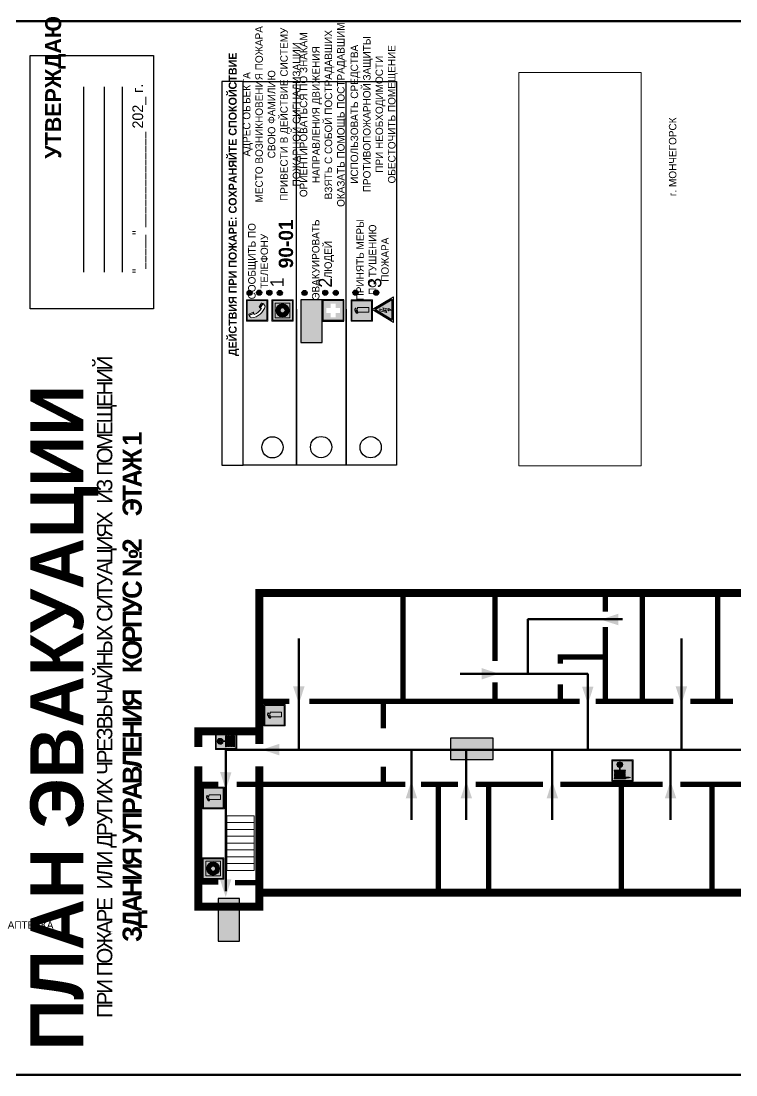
# Model space of a CAD drawing. Header units: millimetres. Extents: x 13810 to 67229, y 12374 to 21950.
# Drawn here: x 25890.4 to 26158.4, y 19872.8 to 20267.8 of the extents above; entities that cross this region are included whole.
import ezdxf

# ---------------------------------------------------------------- set-up
doc = ezdxf.new("R2010")
doc.units = ezdxf.units.MM
doc.layers.add('План_Штампы', color=7, linetype='Continuous')
doc.styles.add('обычный', font='arial.ttf')
picture_1 = doc.add_image_def('image1.jpg', size_in_pixel=(337, 105))

# ---------------------------------------------------------------- blocks, each defined once
blk = doc.blocks.new('A$C32E8229D')
at = {"true_color": 0xffffff}
blk.add_hatch(color=7, dxfattribs=at).paths.add_polyline_path([(0, 0), (0, -8), (16, -8), (16, 0)])
h = blk.add_hatch(color=126)
h.paths.add_polyline_path([(0.2, -0.2), (15.8, -0.2), (15.8, -7.8), (0.2, -7.8)])
h.paths.add_polyline_path([(13.49, -2.05), (12.08, -2.05), (11.37, -2.63, 0.162397), (11.29, -2.84), (11.29, -3.63), (10.35, -3.63), (10.35, -4.05), (11.68, -4.05), (11.68, -3.48), (12.26, -4.28), (11.29, -5.1), (11.29, -6.78), (11.85, -6.78), (11.85, -5.44), (12.8, -4.64), (12.8, -5.94), (14.46, -5.94), (14.46, -5.39), (13.45, -5.39), (13.45, -3.97), (12.46, -2.59), (13.15, -2.59), (13.69, -3.34), (14.18, -3)], flags=16)
h.paths.add_polyline_path([(10.74, -1.82, 1), (11.8, -1.82, 1)], flags=16)
h.paths.add_polyline_path([(9.39, -3.59), (5.99, -3.59), (6.56, -3.03), (5.91, -3.03), (5.1, -3.83), (5.91, -4.64), (6.56, -4.64), (5.99, -4.09), (9.39, -4.09)], flags=16)
h.paths.add_polyline_path([(4.29, -1.08), (1.72, -1.08), (1.72, -6.6), (4.29, -6.6)], flags=16)
at = {"color": 126}
blk.add_lwpolyline([(16, -8), (0, -8), (0, 0), (16, 0)], close=True, dxfattribs=at)
blk = doc.blocks.new('A$C37112FD5')
at = {"true_color": 0xf5f5ff}
h = blk.add_hatch(color=7, dxfattribs=at)
h.dxf.hatch_style = 1
h.paths.add_polyline_path([(12.8, -7.4), (0, -7.4), (0, -20.2), (12.8, -20.2)])
h.paths.add_polyline_path([(12.29, -7.91), (12.29, -19.69), (0.51, -19.69), (0.51, -7.91)], flags=16)
h.paths.add_polyline_path([(4.98, -9.04, -0.42597), (5.17, -9.22), (5.17, -12.25), (5.17, -15.29, -0.432244), (4.98, -15.47), (4.83, -15.47, -0.42597), (4.64, -15.29), (4.64, -12.25), (4.64, -9.22, -0.432244), (4.83, -9.04)], flags=0)
h.paths.add_polyline_path([(4.28, -9.22), (4.28, -12.25), (4.28, -15.29, -0.432244), (4.09, -15.47), (3.94, -15.47, -0.42597), (3.75, -15.29), (3.75, -12.25), (3.75, -9.22, -0.432244), (3.94, -9.04), (4.09, -9.04, -0.42597)], flags=0)
h.paths.add_polyline_path([(5.72, -9.04), (5.87, -9.04, -0.42597), (6.06, -9.22), (6.06, -12.25), (6.06, -15.29, -0.432244), (5.87, -15.47), (5.72, -15.47, -0.42597), (5.53, -15.29), (5.53, -12.25), (5.53, -9.22, -0.432244)], flags=0)
h.paths.add_polyline_path([(6.42, -8.9), (6.5, -8.9, -0.42597), (6.69, -9.08), (6.69, -12.03), (8.21, -12.03, -15.824349), (8.21, -12.47), (6.69, -12.47), (6.69, -15.42, -0.432244), (6.5, -15.6), (6.42, -15.6)], flags=0)
h.paths.add_polyline_path([(3.39, -9.22), (3.39, -12.25), (3.39, -15.29, -0.432244), (3.2, -15.47), (3.05, -15.47, -0.42597), (2.85, -15.29), (2.85, -12.25), (2.85, -9.22, -0.432244), (3.05, -9.04), (3.2, -9.04, -0.42597)], flags=0)
h.paths.add_polyline_path([(2.5, -9.22), (2.5, -16.71), (1.96, -16.71), (1.96, -9.22, -0.432244), (2.15, -9.04), (2.31, -9.04, -0.42597)], flags=0)
h.paths.add_polyline_path([(1.61, -8.9), (1.61, -15.6), (1.57, -15.6, -0.42597), (1.37, -15.42), (1.37, -12.03), (1.37, -9.09, -0.432244), (1.57, -8.9)], flags=0)
h.paths.add_polyline_path([(9.76, -10.81), (9.76, -12.03), (8.49, -12.03, -0.336371)], flags=0)
h.paths.add_polyline_path([(8.49, -12.47), (9.76, -12.47), (9.76, -13.7, -0.336371)], flags=0)
h.paths.add_polyline_path([(10.11, -10.81, -0.336371), (11.38, -12.03), (10.11, -12.03)], flags=0)
h.paths.add_polyline_path([(10.11, -12.47), (11.38, -12.47, -0.336371), (10.11, -13.7)], flags=0)
h.paths.add_polyline_path([(2.5, -16.84), (2.5, -17.05), (1.97, -17.05), (1.97, -16.84)], flags=0)
h.paths.add_polyline_path([(2.5, -17.24, -0.033778), (2.24, -18.6, -0.033778), (1.97, -17.24)], flags=0)
h = blk.add_hatch(color=242)
h.dxf.hatch_style = 1
h.paths.add_polyline_path([(12.29, -7.91), (0.51, -7.91), (0.51, -19.69), (12.29, -19.69)])
h.paths.add_polyline_path([(6.42, -15.6), (6.42, -8.9), (6.5, -8.9, -0.42597), (6.69, -9.08), (6.69, -12.03), (8.21, -12.03, -15.824349), (8.21, -12.47), (6.69, -12.47), (6.69, -15.42, -0.432244), (6.5, -15.6)], flags=16)
h.paths.add_polyline_path([(5.87, -15.47), (5.72, -15.47, -0.42597), (5.53, -15.29), (5.53, -12.25), (5.53, -9.22, -0.432244), (5.72, -9.04), (5.87, -9.04, -0.42597), (6.06, -9.22), (6.06, -12.25), (6.06, -15.29, -0.432244)], flags=16)
h.paths.add_polyline_path([(4.98, -15.47), (4.83, -15.47, -0.42597), (4.64, -15.29), (4.64, -12.25), (4.64, -9.22, -0.432244), (4.83, -9.04), (4.98, -9.04, -0.42597), (5.17, -9.22), (5.17, -12.25), (5.17, -15.29, -0.432244)], flags=16)
h.paths.add_polyline_path([(4.09, -15.47), (3.94, -15.47, -0.42597), (3.75, -15.29), (3.75, -12.25), (3.75, -9.22, -0.432244), (3.94, -9.04), (4.09, -9.04, -0.42597), (4.28, -9.22), (4.28, -12.25), (4.28, -15.29, -0.432244)], flags=16)
h.paths.add_polyline_path([(3.2, -15.47), (3.05, -15.47, -0.42597), (2.85, -15.29), (2.85, -12.25), (2.85, -9.22, -0.432244), (3.05, -9.04), (3.2, -9.04, -0.42597), (3.39, -9.22), (3.39, -12.25), (3.39, -15.29, -0.432244)], flags=16)
h.paths.add_polyline_path([(2.5, -17.05), (1.97, -17.05), (1.97, -16.84), (2.5, -16.84)], flags=16)
h.paths.add_polyline_path([(2.5, -17.24, -0.033778), (2.24, -18.6, -0.033778), (1.97, -17.24)], flags=16)
h.paths.add_polyline_path([(2.5, -16.71), (1.96, -16.71), (1.96, -9.22, -0.432244), (2.15, -9.04), (2.31, -9.04, -0.42597), (2.5, -9.22)], flags=16)
h.paths.add_polyline_path([(1.61, -15.6), (1.57, -15.6, -0.42597), (1.37, -15.42), (1.37, -12.03), (1.37, -9.09, -0.432244), (1.57, -8.9), (1.61, -8.9)], flags=16)
h.paths.add_polyline_path([(8.49, -12.47), (9.76, -12.47), (9.76, -13.7, -0.336371)], flags=0)
h.paths.add_polyline_path([(10.11, -13.7), (10.11, -12.47), (11.38, -12.47, -0.336371)], flags=0)
h.paths.add_polyline_path([(8.49, -12.03, -0.336371), (9.76, -10.81), (9.76, -12.03)], flags=0)
h.paths.add_polyline_path([(10.11, -12.03), (10.11, -10.81, -0.336371), (11.38, -12.03)], flags=0)
h = blk.add_hatch(color=7, dxfattribs=at)
h.dxf.hatch_style = 1
h.paths.add_polyline_path([(1.61, -8.9), (1.57, -8.9, 0.432244), (1.37, -9.09), (1.37, -12.03), (1.37, -15.42, 0.42597), (1.57, -15.6), (1.61, -15.6)])
h.paths.add_polyline_path([(2.5, -9.22, 0.42597), (2.31, -9.04), (2.15, -9.04, 0.432244), (1.96, -9.22), (1.96, -16.71), (2.5, -16.71)])
h.paths.add_polyline_path([(2.5, -16.84), (1.97, -16.84), (1.97, -17.05), (2.5, -17.05)])
h.paths.add_polyline_path([(2.5, -17.24), (1.97, -17.24, 0.033778), (2.24, -18.6, 0.033778)])
h.paths.add_polyline_path([(3.39, -12.25), (3.39, -9.22, 0.42597), (3.2, -9.04), (3.05, -9.04, 0.432244), (2.85, -9.22), (2.85, -12.25), (2.85, -15.29, 0.42597), (3.05, -15.47), (3.2, -15.47, 0.432244), (3.39, -15.29)])
h.paths.add_polyline_path([(4.28, -12.25), (4.28, -9.22, 0.42597), (4.09, -9.04), (3.94, -9.04, 0.432244), (3.75, -9.22), (3.75, -12.25), (3.75, -15.29, 0.42597), (3.94, -15.47), (4.09, -15.47, 0.432244), (4.28, -15.29)])
h.paths.add_polyline_path([(5.17, -12.25), (5.17, -9.22, 0.42597), (4.98, -9.04), (4.83, -9.04, 0.432244), (4.64, -9.22), (4.64, -12.25), (4.64, -15.29, 0.42597), (4.83, -15.47), (4.98, -15.47, 0.432244), (5.17, -15.29)])
h.paths.add_polyline_path([(6.06, -12.25), (6.06, -9.22, 0.42597), (5.87, -9.04), (5.72, -9.04, 0.432244), (5.53, -9.22), (5.53, -12.25), (5.53, -15.29, 0.42597), (5.72, -15.47), (5.87, -15.47, 0.432244), (6.06, -15.29)])
h.paths.add_polyline_path([(6.69, -12.47), (8.21, -12.47, 15.824349), (8.21, -12.03), (6.69, -12.03), (6.69, -9.08, 0.42597), (6.5, -8.9), (6.42, -8.9), (6.42, -15.6), (6.5, -15.6, 0.432244), (6.69, -15.42)])
h.paths.add_polyline_path([(8.49, -12.47), (9.76, -12.47), (9.76, -13.7, -0.336371)], flags=16)
h.paths.add_polyline_path([(8.49, -12.03, -0.336371), (9.76, -10.81), (9.76, -12.03)], flags=16)
h.paths.add_polyline_path([(10.11, -12.47), (11.38, -12.47, -0.336371), (10.11, -13.7)], flags=16)
h.paths.add_polyline_path([(10.11, -12.03), (10.11, -10.81, -0.336371), (11.38, -12.03)], flags=16)
h = blk.add_hatch(color=242)
h.dxf.hatch_style = 1
h.paths.add_polyline_path([(9.76, -10.81, 0.336371), (8.49, -12.03), (9.76, -12.03)])
h.paths.add_polyline_path([(10.11, -10.81), (10.11, -12.03), (11.38, -12.03, 0.336371)])
h.paths.add_polyline_path([(11.38, -12.47), (10.11, -12.47), (10.11, -13.7, 0.336371)])
h.paths.add_polyline_path([(9.76, -12.47), (8.49, -12.47, 0.336371), (9.76, -13.7)])
at = {"color": 242, "lineweight": 5}
for p, q in [((0, -20.2), (0, -7.4)), ((0, -7.4), (12.8, -7.4)), ((1.37, -12.03), (1.37, -9.08)), ((1.37, -12.03), (1.37, -15.42)), ((1.57, -8.9), (1.61, -8.9)), ((1.61, -8.9), (1.61, -15.6)), ((1.96, -16.71), (1.96, -9.22)), ((2.15, -9.04), (2.31, -9.04)), ((2.5, -16.71), (2.5, -9.22)), ((2.85, -12.25), (2.85, -9.22)), ((2.85, -12.25), (2.85, -15.29)), ((3.05, -9.04), (3.2, -9.04)), ((3.39, -12.25), (3.39, -9.22)), ((3.39, -12.25), (3.39, -15.29)), ((3.75, -12.25), (3.75, -9.22)), ((3.75, -12.25), (3.75, -15.29)), ((3.94, -9.04), (4.09, -9.04)), ((4.28, -12.25), (4.28, -9.22)), ((4.28, -12.25), (4.28, -15.29)), ((4.64, -12.25), (4.64, -9.22)), ((4.64, -12.25), (4.64, -15.29)), ((4.83, -9.04), (4.98, -9.04)), ((5.17, -12.25), (5.17, -9.22)), ((5.17, -12.25), (5.17, -15.29)), ((5.53, -12.25), (5.53, -9.22)), ((5.53, -12.25), (5.53, -15.29)), ((5.72, -9.04), (5.87, -9.04)), ((6.06, -12.25), (6.06, -9.22)), ((6.06, -12.25), (6.06, -15.29)), ((6.42, -8.9), (6.42, -15.6)), ((6.5, -8.9), (6.42, -8.9)), ((6.69, -12.03), (6.69, -9.08)), ((8.21, -12.03), (6.69, -12.03)), ((8.21, -12.47), (6.69, -12.47)), ((6.69, -12.47), (6.69, -15.42)), ((9.76, -12.03), (8.49, -12.03)), ((9.76, -12.47), (8.49, -12.47)), ((9.76, -10.81), (9.76, -12.03)), ((9.76, -12.47), (9.76, -13.7)), ((10.11, -10.81), (10.11, -12.03)), ((11.38, -12.03), (10.11, -12.03)), ((11.38, -12.47), (10.11, -12.47)), ((10.11, -12.47), (10.11, -13.7)), ((12.8, -20.2), (12.8, -7.4)), ((1.57, -15.6), (1.61, -15.6)), ((1.96, -16.71), (2.5, -16.71)), ((1.97, -16.84), (2.5, -16.84)), ((1.97, -17.05), (1.97, -16.84)), ((2.5, -17.05), (1.97, -17.05)), ((1.97, -17.24), (2.5, -17.24)), ((2.5, -16.84), (2.5, -17.05)), ((3.05, -15.47), (3.2, -15.47)), ((3.94, -15.47), (4.09, -15.47)), ((4.83, -15.47), (4.98, -15.47)), ((5.72, -15.47), (5.87, -15.47)), ((6.42, -15.6), (6.5, -15.6)), ((0, -20.2), (12.8, -20.2))]:
    blk.add_line(p, q, dxfattribs=at)
blk.add_lwpolyline([(0.51, -7.91), (12.29, -7.91), (12.29, -19.69), (0.51, -19.69)], close=True, dxfattribs=at)
for centre, radius, start, end in [((1.56, -9.09), 0.182, 87.10267, 180.60715), ((2.15, -9.22), 0.182, 87.10267, 180.60715), ((2.32, -9.22), 0.182, 359.39285, 92.89733), ((3.04, -9.22), 0.182, 87.10267, 180.60715), ((3.21, -9.22), 0.182, 359.39285, 92.89733), ((3.93, -9.22), 0.182, 87.10267, 180.60715), ((4.1, -9.22), 0.182, 359.39285, 92.89733), ((4.82, -9.22), 0.182, 87.10267, 180.60715), ((4.99, -9.22), 0.182, 359.39285, 92.89733), ((5.71, -9.22), 0.182, 87.10267, 180.60715), ((5.88, -9.22), 0.182, 359.39285, 92.89733), ((6.51, -9.09), 0.182, 359.39285, 92.89733), ((9.93, -12.25), 1.74, 187.23185, 172.76815), ((9.93, -12.25), 1.46, 96.99266, 171.35851), ((9.93, -12.25), 1.46, 188.64149, 263.00734), ((9.93, -12.25), 1.46, 8.64149, 83.00734), ((9.93, -12.25), 1.46, 276.99266, 351.35851), ((1.56, -15.42), 0.182, 179.39285, 272.89733), ((12.17, -15.98), 10.27, 187.04098, 194.7793), ((-7.7, -15.98), 10.27, 345.2207, 352.95902), ((3.04, -15.29), 0.182, 179.39285, 272.89733), ((3.21, -15.29), 0.182, 267.10267, 0.60715), ((3.93, -15.29), 0.182, 179.39285, 272.89733), ((4.1, -15.29), 0.182, 267.10267, 0.60715), ((4.82, -15.29), 0.182, 179.39285, 272.89733), ((4.99, -15.29), 0.182, 267.10267, 0.60715), ((5.71, -15.29), 0.182, 179.39285, 272.89733), ((5.88, -15.29), 0.182, 267.10267, 0.60715), ((6.51, -15.42), 0.182, 267.10267, 0.60715)]:
    blk.add_arc(centre, radius, start, end, dxfattribs=at)
blk = doc.blocks.new('A$C3E6D3DDE')
at = {"lineweight": 5}
h = blk.add_hatch(color=40, dxfattribs=at)
h.paths.add_polyline_path([(24.1, 1.45), (16.46, -11.35), (31.74, -11.35)])
h.paths.add_polyline_path([(24.09, -0.46), (30.03, -10.41), (18.14, -10.41)], flags=16)
h.paths.add_polyline_path([(24.54, -3.08), (23.41, -6.02), (25.13, -5.01), (24.33, -8.5), (24.82, -8.27), (23.79, -9.86), (23.4, -8.04), (23.8, -8.43), (24.04, -6.29), (22.39, -7.25), (23.44, -3.08)], flags=0)
h = blk.add_hatch(color=256, dxfattribs=at)
h.paths.add_polyline_path([(24.37, 0.03, 0.567511), (23.82, 0.03), (17.59, -10.4, 0.582454), (17.86, -10.88), (30.32, -10.88, 0.582149), (30.6, -10.4)])
h.paths.add_polyline_path([(24.09, -0.46), (18.14, -10.41), (30.03, -10.41)], flags=16)
h.paths.add_polyline_path([(24.54, -3.08), (23.41, -6.02), (25.13, -5.01), (24.33, -8.5), (24.82, -8.27), (23.79, -9.86), (23.4, -8.04), (23.8, -8.43), (24.04, -6.29), (22.39, -7.25), (23.44, -3.08)], flags=0)
h = blk.add_hatch(color=40, dxfattribs=at)
h.paths.add_polyline_path([(24.09, -0.46), (18.14, -10.41), (30.03, -10.41)])
h.paths.add_polyline_path([(24.82, -8.27), (23.79, -9.86), (23.4, -8.04), (23.8, -8.43), (24.04, -6.29), (22.39, -7.25), (23.44, -3.08), (24.54, -3.08), (23.41, -6.02), (25.13, -5.01), (24.33, -8.5)], flags=16)
at = {"color": 40, "lineweight": 5}
for p, q in [((16.46, -11.35), (24.1, 1.45)), ((24.1, 1.45), (31.74, -11.35))]:
    blk.add_line(p, q, dxfattribs=at)
at = {"lineweight": 5}
for p, q in [((17.59, -10.4), (23.82, 0.03)), ((24.37, 0.03), (30.6, -10.4)), ((18.14, -10.41), (24.09, -0.46)), ((23.44, -3.08), (22.39, -7.25)), ((22.39, -7.25), (24.04, -6.29)), ((23.41, -6.02), (24.54, -3.08)), ((25.13, -5.01), (23.41, -6.02)), ((24.54, -3.08), (23.44, -3.08)), ((24.04, -6.29), (23.8, -8.43)), ((24.09, -0.46), (30.03, -10.41)), ((24.33, -8.5), (25.13, -5.01)), ((17.86, -10.88), (30.32, -10.88)), ((18.14, -10.41), (30.03, -10.41)), ((23.8, -8.43), (23.4, -8.04)), ((23.4, -8.04), (23.79, -9.86)), ((23.79, -9.86), (24.82, -8.27)), ((24.82, -8.27), (24.33, -8.5))]:
    blk.add_line(p, q, dxfattribs=at)
at = {"color": 50, "lineweight": 5}
blk.add_line((31.74, -11.35), (16.46, -11.35), dxfattribs=at)
blk = doc.blocks.new('A$C456E1F9C')
at = {"lineweight": 5}
h = blk.add_hatch(color=242, dxfattribs=at)
h.paths.add_polyline_path([(0.51, -1.47), (0.51, -13.26), (12.29, -13.26), (12.29, -1.47)])
h.paths.add_polyline_path([(5.42, -4.95, -0.254479), (4.78, -5.4), (3.52, -2.53, -0.209735), (4.23, -2.4)], flags=16)
h.paths.add_polyline_path([(8.53, -8.6), (10.87, -10.17), (10.54, -10.76), (8.03, -9.13, -0.192251)], flags=16)
h.paths.add_polyline_path([(4.61, -5.49, 0.005518), (3.87, -5.72, 0.128647), (7.49, -10.01, 0.00809), (7.83, -9.33), (10.47, -10.97, -0.16736), (8.99, -12.25, -0.327862), (1.95, -3.95, -0.166952), (3.36, -2.62)], flags=16)
at = {"color": 242, "lineweight": 5}
for p, q in [((0, -13.77), (0, -0.97)), ((12.8, -0.97), (0, -0.97)), ((4.61, -5.49), (3.36, -2.62)), ((3.52, -2.53), (4.78, -5.4)), ((4.23, -2.4), (5.42, -4.95)), ((12.8, -13.77), (12.8, -0.97)), ((7.83, -9.33), (10.47, -10.97)), ((8.03, -9.13), (10.54, -10.76)), ((10.81, -10.12), (8.53, -8.6)), ((10.54, -10.76), (10.8, -10.3)), ((10.8, -10.3), (10.81, -10.12)), ((0, -13.77), (12.8, -13.77))]:
    blk.add_line(p, q, dxfattribs=at)
blk.add_lwpolyline([(0.51, -1.47), (12.29, -1.47), (12.29, -13.26), (0.51, -13.26)], close=True, dxfattribs=at)
for centre, radius, start, end in [((4.59, -5.34), 2.99, 114.28453, 152.19739), ((11.12, -3.31), 9.19, 183.99153, 256.60086), ((4.02, -3.27), 0.891, 76.32839, 123.70924), ((14.98, -39.1), 35.17, 107.14873, 108.41345), ((13.86, -0.94), 11.08, 205.55365, 234.87622), ((4.68, -4.59), 0.824, 276.9621, 334.07228), ((-13.31, 0.8), 23.44, 332.54871, 334.40268), ((8.94, -9.5), 0.989, 114.40924, 157.93883), ((7.87, -9.46), 3, 291.92908, 329.9329)]:
    blk.add_arc(centre, radius, start, end, dxfattribs=at)
blk = doc.blocks.new('A$C54414219')
at = {"true_color": 0xffffff}
h = blk.add_hatch(color=7, dxfattribs=at)
h.paths.add_polyline_path([(2.39, -9.45), (2.39, -18.3), (11.23, -18.3), (11.23, -9.45)], flags=0)
h.paths.add_polyline_path([(10.71, -13.87, -1), (2.92, -13.87, -1)], flags=0)
h.paths.add_polyline_path([(8.3, -13.87, -1), (5.33, -13.87, -1)], flags=0)
h.paths.add_polyline_path([(0.41, -7.47), (0.41, -20.27), (13.21, -20.27), (13.21, -7.47)])
h.paths.add_polyline_path([(0.92, -19.77), (12.71, -19.77), (12.71, -7.98), (0.92, -7.98)], flags=16)
h.paths.add_polyline_path([(11.23, -9.45), (11.23, -18.3), (2.39, -18.3), (2.39, -9.45)], flags=0)
at = {"lineweight": 5}
h = blk.add_hatch(color=242, dxfattribs=at)
h.paths.add_polyline_path([(12.71, -7.98), (0.92, -7.98), (0.92, -19.77), (12.71, -19.77)])
h.paths.add_polyline_path([(11.23, -18.3), (2.39, -18.3), (2.39, -9.45), (11.23, -9.45)], flags=16)
h.paths.add_polyline_path([(10.71, -13.87, -1), (2.92, -13.87, -1)], flags=0)
h.paths.add_polyline_path([(8.3, -13.87, -1), (5.33, -13.87, -1)], flags=0)
at = {"true_color": 0xffffff}
h = blk.add_hatch(color=7, dxfattribs=at)
h.paths.add_polyline_path([(2.39, -9.45), (2.39, -18.3), (11.23, -18.3), (11.23, -9.45)])
h.paths.add_polyline_path([(10.71, -13.87, -1), (2.92, -13.87, -1)], flags=16)
h.paths.add_polyline_path([(8.3, -13.87, -1), (5.33, -13.87, -1)], flags=0)
at = {"lineweight": 5}
h = blk.add_hatch(color=242, dxfattribs=at)
h.paths.add_polyline_path([(2.92, -13.87, 1), (10.71, -13.87, 1)])
h.paths.add_polyline_path([(8.3, -13.87, -1), (5.33, -13.87, -1)], flags=16)
at = {"color": 242, "lineweight": 5}
for p, q in [((0.41, -20.27), (0.41, -7.47)), ((0.41, -7.47), (13.21, -7.47)), ((0.41, -7.47), (13.21, -7.47)), ((13.21, -20.27), (13.21, -7.47)), ((0.41, -20.27), (13.21, -20.27))]:
    blk.add_line(p, q, dxfattribs=at)
for points in [[(0.92, -7.98), (12.71, -7.98), (12.71, -19.77), (0.92, -19.77)], [(2.39, -9.45), (11.23, -9.45), (11.23, -18.3), (2.39, -18.3)]]:
    blk.add_lwpolyline(points, close=True, dxfattribs=at)
for radius in [3.89, 1.49]:
    blk.add_circle((6.81, -13.87), radius, dxfattribs=at)
blk = doc.blocks.new('A$C18900ED3')
h = blk.add_hatch(color=126)
h.paths.add_polyline_path([(-0.18, -0.18), (-7.02, -0.18), (-7.02, -7.02), (-0.18, -7.02)])
h.paths.add_polyline_path([(-5.89, -4.46), (-5.89, -2.77), (-4.46, -2.77), (-4.46, -1.31), (-2.77, -1.31), (-2.77, -2.77), (-1.33, -2.77), (-1.33, -4.46), (-2.77, -4.46), (-2.77, -5.89), (-4.46, -5.89), (-4.46, -4.46)], flags=16)
at = {"color": 126}
for p, q in [((-7.2, 0), (-7.2, -7.2)), ((0, 0), (-7.2, 0)), ((0, -7.2), (0, 0)), ((-7.02, -7.02), (-7.02, -0.18)), ((-7.02, -0.18), (-0.18, -0.18)), ((-0.18, -0.18), (-0.18, -7.02)), ((-0.18, -7.02), (-7.02, -7.02)), ((-7.2, -7.2), (0, -7.2))]:
    blk.add_line(p, q, dxfattribs=at)
blk = doc.blocks.new('A$C3AD82952')
at = {"true_color": 0xf5f5ff}
h = blk.add_hatch(color=7, dxfattribs=at)
h.dxf.hatch_style = 1
h.paths.add_polyline_path([(8.21, 8.73, 0.414214), (7.89, 9.05), (7.22, 9.05), (7.22, 9.92), (7.59, 9.92, 1), (7.57, 10.36), (7.22, 10.36), (7.22, 10.6), (6.43, 10.6), (6.43, 10.36), (6.01, 10.36), (4.74, 9.59), (4.74, 8.69), (4.98, 8.73), (4.98, 9.26), (6.12, 9.91), (6.43, 9.91), (6.43, 9.05), (5.76, 9.05, 0.414214), (5.44, 8.73), (5.44, 2.2), (8.21, 2.2)], flags=0)
h.paths.add_polyline_path([(12.8, 12.8), (0, 12.8), (0, 0), (12.8, 0)])
h.paths.add_polyline_path([(0.51, 12.29), (12.29, 12.29), (12.29, 0.51), (0.51, 0.51)], flags=16)
h.paths.add_polyline_path([(4.74, 9.59), (6.01, 10.36), (6.43, 10.36), (6.43, 10.6), (7.22, 10.6), (7.22, 10.36), (7.59, 10.36, -0.94586), (7.59, 9.92), (7.22, 9.92), (7.22, 9.05), (7.89, 9.05, -0.414214), (8.21, 8.73), (8.21, 2.2), (5.44, 2.2), (5.44, 8.73, -0.414214), (5.76, 9.05), (6.43, 9.05), (6.43, 9.91), (6.12, 9.91), (4.98, 9.26), (4.98, 8.73), (4.74, 8.69)], flags=0)
h = blk.add_hatch(color=242)
h.dxf.hatch_style = 1
h.paths.add_polyline_path([(12.29, 12.29), (0.51, 12.29), (0.51, 0.51), (12.29, 0.51)])
h.paths.add_polyline_path([(4.74, 8.69), (4.74, 9.59), (6.01, 10.36), (6.43, 10.36), (6.43, 10.6), (7.22, 10.6), (7.22, 10.36), (7.59, 10.36, -0.94586), (7.59, 9.92), (7.22, 9.92), (7.22, 9.05), (7.89, 9.05, -0.414214), (8.21, 8.73), (8.21, 2.2), (5.44, 2.2), (5.44, 8.73, -0.414214), (5.76, 9.05), (6.43, 9.05), (6.43, 9.91), (6.12, 9.91), (4.98, 9.26), (4.98, 8.73)], flags=16)
h = blk.add_hatch(color=7, dxfattribs=at)
h.dxf.hatch_style = 1
h.paths.add_polyline_path([(8.21, 8.73, 0.414214), (7.89, 9.05), (7.22, 9.05), (7.22, 9.92), (7.59, 9.92, 1), (7.57, 10.36), (7.22, 10.36), (7.22, 10.6), (6.43, 10.6), (6.43, 10.36), (6.01, 10.36), (4.74, 9.59), (4.74, 8.69), (4.98, 8.73), (4.98, 9.26), (6.12, 9.91), (6.43, 9.91), (6.43, 9.05), (5.76, 9.05, 0.414214), (5.44, 8.73), (5.44, 2.2), (8.21, 2.2)])
at = {"color": 242, "lineweight": 5}
for p, q in [((0, 0), (0, 12.8)), ((0, 12.8), (12.8, 12.8)), ((12.8, 0), (12.8, 12.8)), ((6.01, 10.36), (4.74, 9.59)), ((4.74, 9.59), (4.74, 8.69)), ((4.74, 8.69), (4.98, 8.73)), ((4.98, 9.26), (6.12, 9.91)), ((4.98, 8.73), (4.98, 9.26)), ((5.44, 2.2), (5.44, 8.73)), ((5.76, 9.05), (6.43, 9.05)), ((6.01, 10.36), (6.43, 10.36)), ((6.12, 9.91), (6.43, 9.91)), ((7.22, 10.6), (6.43, 10.6)), ((6.43, 10.6), (6.43, 10.36)), ((6.43, 9.91), (6.43, 9.05)), ((7.22, 10.36), (7.22, 10.6)), ((7.59, 10.36), (7.22, 10.36)), ((7.22, 9.05), (7.22, 9.92)), ((7.59, 9.92), (7.22, 9.92)), ((7.89, 9.05), (7.22, 9.05)), ((8.21, 2.2), (8.21, 8.73)), ((0, 0), (12.8, 0)), ((5.44, 2.2), (8.21, 2.2))]:
    blk.add_line(p, q, dxfattribs=at)
blk.add_lwpolyline([(0.51, 12.29), (12.29, 12.29), (12.29, 0.51), (0.51, 0.51)], close=True, dxfattribs=at)
for centre, radius, start, end in [((5.76, 8.73), 0.32, 90, 180), ((7.58, 10.14), 0.223, 273.18746, 86.81254), ((7.89, 8.73), 0.32, 0, 90)]:
    blk.add_arc(centre, radius, start, end, dxfattribs=at)
blk = doc.blocks.new('A$C7B4425F7')
at = {"true_color": 0xffffff}
blk.add_hatch(color=7, dxfattribs=at).paths.add_polyline_path([(0, 0), (-16, 0), (-16, -8), (0, -8)])
h = blk.add_hatch(color=126)
h.paths.add_polyline_path([(-0.2, -0.2), (-15.8, -0.2), (-15.8, -7.8), (-0.2, -7.8)])
h.paths.add_polyline_path([(-11.76, -2.03), (-11.76, -3.66), (-11.17, -3.66, -0.568275), (-11.17, -6.18), (-12.58, -6.18), (-12.58, -2.03)], flags=16)
h.paths.add_polyline_path([(-13.33, -4.12, -0.495768), (-13.59, -6.18), (-15.03, -6.18), (-15.03, -2.03), (-13.59, -2.03, -0.487973)], flags=16)
h.paths.add_polyline_path([(-10.25, -2.03), (-9.48, -2.03), (-9.48, -6.18), (-10.25, -6.18)], flags=16)
h.paths.add_polyline_path([(-13.84, -3.69), (-14.24, -3.69), (-14.24, -3.03), (-13.9, -3.03, -0.692621)], flags=0)
h.paths.add_polyline_path([(-9.15, -2.03), (-8.4, -2.03), (-8.04, -3.07), (-7.68, -2.03), (-6.93, -2.03), (-7.64, -4.1), (-6.93, -6.18), (-7.68, -6.18), (-8.04, -5.14), (-8.4, -6.18), (-9.15, -6.18), (-8.44, -4.1)], flags=16)
h.paths.add_polyline_path([(-11.76, -4.46), (-11.42, -4.46, -0.692621), (-11.36, -5.12), (-11.76, -5.12)], flags=0)
h.paths.add_polyline_path([(-13.9, -5.2), (-14.24, -5.2), (-14.24, -4.55), (-13.84, -4.55, -0.708038)], flags=0)
edge = h.paths.add_edge_path(flags=16)
edge.add_ellipse((-5.51, -4.08), major_axis=(0, 2.05), ratio=0.586184, start_angle=0, end_angle=360)
edge = h.paths.add_edge_path(flags=0)
edge.add_ellipse((-5.51, -4.08), major_axis=(0, 1.14), ratio=0.454828, start_angle=0, end_angle=360)
h.paths.add_polyline_path([(-4.13, -4.96, 0.377264), (-3.48, -4.52, 0.0555), (-3.16, -2.03), (-1.66, -2.03), (-1.66, -4.96), (-0.96, -4.96), (-0.96, -7.01), (-1.75, -7.01), (-1.75, -6.18), (-3.3, -6.18), (-3.3, -7.02), (-4.13, -7.02)], flags=16)
h.paths.add_polyline_path([(-2.73, -2.91), (-2.28, -2.91), (-2.28, -4.96), (-3.05, -4.96, 0.079136)], flags=0)
at = {"color": 126}
blk.add_lwpolyline([(-16, -8), (0, -8), (0, 0), (-16, 0)], close=True, dxfattribs=at)

msp = doc.modelspace()

# ---------------------------------------------------------------- hatches: boundary and pattern name
at = {"lineweight": 0}
h = msp.add_hatch(color=256, dxfattribs=at)
h.dxf.hatch_style = 1
h.paths.add_polyline_path([(25976.09, 20164.97, 1), (25976.09, 20166.91, 1)])
h = msp.add_hatch(color=256, dxfattribs=at)
h.dxf.hatch_style = 1
h.paths.add_polyline_path([(25979.68, 20165.08, 1), (25979.68, 20167.01, 1)])
h = msp.add_hatch(color=256, dxfattribs=at)
h.dxf.hatch_style = 1
h.paths.add_polyline_path([(25983.49, 20165.04, 1), (25983.49, 20166.97, 1)])
h = msp.add_hatch(color=256, dxfattribs=at)
h.dxf.hatch_style = 1
h.paths.add_polyline_path([(25987.42, 20164.96, 1), (25987.42, 20166.89, 1)])
h = msp.add_hatch(color=256, dxfattribs=at)
h.dxf.hatch_style = 1
h.paths.add_polyline_path([(25996.68, 20164.97, 1), (25996.68, 20166.9, 1)])
h = msp.add_hatch(color=256, dxfattribs=at)
h.dxf.hatch_style = 1
h.paths.add_polyline_path([(26004.46, 20165.01, 1), (26004.46, 20166.94, 1)])
h = msp.add_hatch(color=256, dxfattribs=at)
h.dxf.hatch_style = 1
h.paths.add_polyline_path([(26008.37, 20165, 1), (26008.37, 20166.93, 1)])
h = msp.add_hatch(color=256, dxfattribs=at)
h.dxf.hatch_style = 1
h.paths.add_polyline_path([(26015.79, 20165.06, 1), (26015.79, 20166.99, 1)])
h = msp.add_hatch(color=256, dxfattribs=at)
h.dxf.hatch_style = 1
h.paths.add_polyline_path([(26023.56, 20165.07, 1), (26023.56, 20167, 1)])

# ---------------------------------------------------------------- linework, layer by layer
at = {"color": 2, "lineweight": 100}
msp.add_lwpolyline([(25877.24, 20267.83), (26477.24, 20267.83), (26477.24, 19872.83), (25877.24, 19872.83)], close=True, dxfattribs=at)
for points in [[(25893.87, 20159.95), (25893.87, 20254.95), (25940.07, 20254.95), (25940.07, 20159.95)], [(25973.74, 20101.43), (25973.74, 20245.2), (25965.69, 20245.2), (25965.69, 20101.43)], [(25973.74, 20101.43), (25973.74, 20245.2), (26031.14, 20245.2), (26031.14, 20101.43)]]:
    msp.add_lwpolyline(points, close=True)
for points in [[(25993.73, 20159.85), (25993.73, 20101.43), (25993.73, 20245.2)], [(26012.31, 20159.85), (26012.31, 20101.43), (26012.31, 20245.2)], [(25913.92, 20173.7), (25913.92, 20243.23)], [(25921.68, 20173.7), (25921.68, 20243.23)], [(25928.47, 20173.7), (25928.47, 20243.23)]]:
    msp.add_lwpolyline(points)
at = {"color": 0, "lineweight": 100}
for points, const_width in [([(26310.07, 20059.79), (26251.46, 20059.79), (26251.46, 20053.52), (25978.25, 20053.52)], 3), ([(26068.07, 20053.52), (26068.07, 20027.95)], 2), ([(26109.42, 20046.51), (26109.42, 20053.52)], 2), ([(26123.33, 20023.04), (26123.33, 20053.52)], 2), ([(26151.54, 20023.04), (26151.54, 20053.52)], 2), ([(25979.74, 19996.91), (25979.74, 20052.29)], 3), ([(26033.56, 20012.83), (26033.56, 20053.04)], 2), ([(26109.42, 20023.04), (26109.42, 20040.68)], 2), ([(26109.42, 20029.51), (26092.58, 20029.51), (26092.58, 20027.02)], 2), ([(26109.42, 20012.83), (26109.42, 20023.04)], 2), ([(26123.33, 20012.83), (26123.33, 20023.04)], 2), ([(26151.54, 20012.83), (26151.54, 20023.04)], 2), ([(26068.07, 20012.83), (26068.07, 20020)], 2), ([(26092.58, 20012.83), (26092.58, 20019.23)], 2), ([(25990.99, 20012.83), (25980.23, 20012.83)], 2), ([(26099.84, 20012.83), (25998.52, 20012.83)], 2), ([(26026.17, 20012.83), (26026.17, 20002.69)], 2), ([(26134.9, 20012.83), (26105.82, 20012.83)], 2), ([(26157.22, 20012.83), (26141.28, 20012.83)], 2), ([(25956.9, 19995.78), (25956.9, 20001.66), (25979.74, 20001.66)], 3), ([(25956.9, 19935.91), (25956.9, 19988.52)], 3), ([(25979.74, 19941.11), (25979.74, 19988.52)], 3), ([(26026.17, 19981.73), (26026.17, 19988.38)], 2), ([(25964.34, 19981.73), (25956.8, 19981.73)], 2), ([(26034.44, 19981.73), (25971.19, 19981.73)], 2), ([(26054.18, 19981.73), (26040.32, 19981.73)], 2), ([(26046.89, 19981.73), (26046.89, 19940.39)], 2), ([(26086.12, 19981.73), (26060.78, 19981.73)], 2), ([(26065.72, 19981.73), (26065.72, 19940.39)], 2), ([(26130.96, 19981.73), (26092.51, 19981.73)], 2), ([(26115.42, 19981.73), (26115.42, 19940.39)], 2), ([(26163.33, 19981.73), (26137.59, 19981.73)], 2), ([(26149.4, 19981.73), (26149.4, 19940.39)], 2), ([(25964.34, 19945.08), (25957.52, 19945.08)], 2), ([(25979.6, 19944.94), (25970.57, 19944.94)], 2), ([(25955.38, 19935.91), (25979.74, 19935.91), (25979.74, 19941.11), (26251.21, 19941.11), (26251.21, 19935.59)], 3)]:
    msp.add_lwpolyline(points, dxfattribs=dict(at, const_width=const_width))
at = {"color": 126, "lineweight": 100, "true_color": 0x008754}
for points in [[(26102.81, 19994.73), (26102.81, 20023.15), (26080.44, 20023.15), (26080.44, 20043.6), (26115.8, 20043.6)], [(25994.58, 19994.73), (25994.58, 20036.43)], [(26137.96, 19994.73), (26137.96, 20036.43)], [(26080.44, 20023.15), (26055.06, 20023.15)], [(26316.19, 19994.73), (25967.17, 19994.73)], [(25967.17, 19994.73), (25967.17, 19941.68)], [(26036.72, 19994.73), (26036.72, 19968.39)], [(26057.3, 19994.73), (26057.3, 19968.39)], [(26089.53, 19994.73), (26089.53, 19968.39)], [(26133.86, 19994.73), (26133.86, 19968.39)]]:
    msp.add_lwpolyline(points, dxfattribs=at)
at = {"color": 0, "lineweight": 0}
for points in [[(25977.81, 19969.96), (25967.61, 19969.96), (25967.61, 19967.4), (25977.81, 19967.4)], [(25977.81, 19967.4), (25967.61, 19967.4), (25967.61, 19964.83), (25977.81, 19964.83)], [(25977.81, 19964.83), (25967.61, 19964.83), (25967.61, 19962.27), (25977.81, 19962.27)], [(25977.81, 19962.27), (25967.61, 19962.27), (25967.61, 19959.7), (25977.81, 19959.7)], [(25977.81, 19959.7), (25967.61, 19959.7), (25967.61, 19957.14), (25977.81, 19957.14)], [(25977.81, 19957.14), (25967.61, 19957.14), (25967.61, 19954.57), (25977.81, 19954.57)], [(25977.81, 19954.57), (25967.61, 19954.57), (25967.61, 19952.01), (25977.81, 19952.01)], [(25977.81, 19952.01), (25967.61, 19952.01), (25967.61, 19949.45), (25977.81, 19949.45)]]:
    msp.add_lwpolyline(points, close=True, dxfattribs=at)
for centre, radius in [((25976.09, 20165.94), 0.966), ((25979.68, 20166.04), 0.966), ((25983.49, 20166.01), 0.966), ((25987.42, 20165.92), 0.966), ((25996.68, 20165.93), 0.966), ((26004.46, 20165.98), 0.966), ((26008.37, 20165.97), 0.966), ((26015.79, 20166.03), 0.966), ((26023.56, 20166.03), 0.966), ((25984.66, 20108.06), 3.98), ((26002.89, 20108.15), 3.98), ((26021.47, 20108.09), 3.98)]:
    msp.add_circle(centre, radius)
at = {"layer": 'План_Штампы', "color": 126, "true_color": 0x008754}
for points in [[(26114.25, 20045.67), (26114.24, 20041.38), (26107.66, 20043.5)], [(26063.03, 20021.02), (26063.04, 20025.32), (26069.62, 20023.2)], [(25992.4, 20018.44), (25996.69, 20018.44), (25994.57, 20011.85)], [(26100.71, 20018.39), (26105, 20018.38), (26102.88, 20011.79)], [(26135.77, 20018.44), (26140.07, 20018.44), (26137.95, 20011.85)], [(25987.22, 19996.91), (25987.22, 19992.62), (25980.63, 19994.74)], [(25965.03, 19986.31), (25969.32, 19986.3), (25967.2, 19979.71)], [(26038.9, 19976.46), (26034.61, 19976.46), (26036.72, 19983.05)], [(26059.48, 19976.46), (26055.19, 19976.46), (26057.31, 19983.05)], [(26091.71, 19976.46), (26087.41, 19976.46), (26089.53, 19983.05)], [(26136.03, 19976.46), (26131.74, 19976.46), (26133.86, 19983.05)], [(25964.97, 19946.11), (25969.26, 19946.11), (25967.14, 19939.52)]]:
    msp.add_solid(points, dxfattribs=at)

# ---------------------------------------------------------------- block references
for name, p, xscale, yscale, zscale, rotation in [('A$C456E1F9C', (25974.28, 20155.38), 0.625, 0.625, 0.625, 90), ('A$C54414219', (25979.76, 20155.13), 0.625, 0.625, 0.625, 90), ('A$C18900ED3', (26003.41, 20163.38), 1.111111111007631, 1.111111111007631, 1.111111111007631, 90), ('A$C3AD82952', (26022.14, 20155.33), 0.625, 0.625, 0.625, 90), ('A$C3E6D3DDE', (26022.95, 20144.62), 0.625, 0.625, 0.625, 90), ('A$C3AD82952', (25989.42, 20003.61), 0.625, 0.625, 0.625, 90), ('A$C37112FD5', (25971.26, 19990.23), 0.6249984004534781, 0.6249984004534781, 0.6249984004534781, 180), ('A$C37112FD5', (26107.21, 19982.89), 0.6249984004534781, 0.6249984004534781, 0.6249984004534781, 90), ('A$C3AD82952', (25966.51, 19972.62), 0.625, 0.625, 0.625, 90), ('A$C54414219', (25953.74, 19945.9), 0.625, 0.625, 0.625, 90)]:
    msp.add_blockref(name, p, dxfattribs=dict(xscale=xscale, yscale=yscale, zscale=zscale, rotation=rotation))
at = {"xscale": -1, "rotation": 90}
msp.add_blockref('A$C32E8229D', (25995.26, 20163.38), dxfattribs=at)
at = {"layer": 'План_Штампы', "color": 126, "true_color": 0x008754, "xscale": -1, "rotation": 180}
msp.add_blockref('A$C32E8229D', (26051.44, 19991.05), dxfattribs=at)
at = {"layer": 'План_Штампы', "rotation": 90}
msp.add_blockref('A$C7B4425F7', (25964.29, 19938.97), dxfattribs=at)

# ---------------------------------------------------------------- texts
at = {"lineweight": 0, "rotation": 90, "style": 'обычный'}
for s, insert, char_height, width, attachment_point in [('\\pi-18,l18,t18;{\\fProxima Nova Rg|b1|i0|c204|p2;УТВЕРЖДАЮ\\H1.1997x; }', (25903.33, 20242.99), 6, 126.6484, 5), ('\\pi-8.4,l8.4,t8.4;{\\fProxima Nova Rg|b0|i0|c204|p2;АДРЕС ОБЪЕКТА\\PМЕСТО ВОЗНИКНОВЕНИЯ ПОЖАРА \\PСВОЮ ФАМИЛИЮ\\PПРИВЕСТИ В ДЕЙСТВИЕ СИСТЕМУ \\PПОЖАРНОЙ СИГНАЛИЗАЦИИ}', (25984.72, 20232.89), 2.8, 126.6484, 5), ('\\pi-8.4,l8.4,t8.4;{\\fProxima Nova Rg|b0|i0|c204|p2;ОРИЕНТИРОВАТЬСЯ ПО ЗНАКАМ \\PНАПРАВЛЕНИЯ ДВИЖЕНИЯ\\PВЗЯТЬ С СОБОЙ ПОСТРАДАВШИХ\\PОКАЗАТЬ ПОМОЩЬ ПОСТРАДАВШИМ}', (26003.7, 20232.74), 2.8, 126.6484, 5), ('\\pi-8.4,l8.4,t8.4;{\\fProxima Nova Rg|b0|i0|c204|p2;ИСПОЛЬЗОВАТЬ СРЕДСТВА \\PПРОТИВОПОЖАРНОЙ ЗАЩИТЫ \\PПРИ НЕОБХОДИМОСТИ \\PОБЕСТОЧИТЬ ПОМЕЩЕНИЕ}', (26022.77, 20232.9), 2.8, 126.6484, 5), ('{\\fProxima Nova Rg|b1|i0|c204|p2;ДЕЙСТВИЯ ПРИ ПОЖАРЕ: СОХРАНЯЙТЕ СПОКОЙСТВИЕ\\H1.6644x; }', (25970.18, 20199.14), 3, 175.1736, 5), ('{\\fArial Narrow|b0|i0|c204|p34;"_____" ______________ \\fProxima Nova Rg|b0|i0|c204|p2;202_ г. }', (25934.75, 20208.85), 4, 78.6503, 5), ('\\pi-8.4,l8.4,t8.4;{\\fProxima Nova Rg|b0|i0|c204|p2;г. МОНЧЕГОРСК\\H1.1997x; }', (26134.67, 20216.94), 2.8, 126.6484, 5), ('{\\fProxima Nova Rg|b1|i0|c204|p2;\\H1.0714x;90-01\\fProxima Nova Rg|b0|i0|c204|p2;\\H0.93331x; \\H1.3449x; }', (25989.74, 20184.32), 5, 126.6484, 5), ('{\\fProxima Nova Rg|b0|i0|c204|p2;ЭВАКУИРОВАТЬ \\PЛЮДЕЙ}', (26003.61, 20178.42), 2.8, 126.6484, 5), ('{\\fProxima Nova Rg|b0|i0|c204|p2;ПРИНЯТЬ МЕРЫ \\PПО ТУШЕНИЮ \\PПОЖАРА}', (26022.19, 20178.38), 2.8, 126.6484, 5), ('{\\fProxima Nova Rg|b0|i0|c204|p2;СООБЩИТЬ ПО \\PТЕЛЕФОНУ}', (25979.29, 20177.81), 2.8, 126.6484, 5), ('{\\fProxima Nova Rg|b0|i0|c204|p2;1\\H1.1667x; }', (25986.35, 20169.92), 5, 126.6484, 5), ('{\\fProxima Nova Rg|b0|i0|c204|p2;2\\H1.1967x; }', (26004.43, 20169.77), 5, 126.6484, 5), ('{\\fProxima Nova Rg|b0|i0|c204|p2;3\\H1.1967x; }', (26023.01, 20169.7), 5, 126.6484, 5), ('{\\fProxima Nova Rg|b1|i0|c204|p2;ПЛАН ЭВАКУАЦИИ}', (25893.91, 19881.98), 19.8, 444.5011, 1)]:
    msp.add_mtext(s, dxfattribs=dict(at, insert=insert, char_height=char_height, width=width, attachment_point=attachment_point))
at = {"color": 0, "lineweight": 0, "insert": (25918.71, 20017.92), "char_height": 7.2, "width": 404.2942, "attachment_point": 5, "rotation": 90, "style": 'обычный'}
msp.add_mtext('{\\fArial Black|b1|i0|c204|p34;\\H2x;\\T0.85;  \\fArial Narrow|b0|i0|c204|p34;\\H0.8x;\\W0.9;\\P\\fProxima Nova Rg|b0|i0|c204|p2;\\H0.5x;\\W1;\\C256;ПРИ ПОЖАРЕ  ИЛИ ДРУГИХ ЧРЕЗВЫЧАЙНЫХ СИТУАЦИЯХ  ИЗ ПОМЕЩЕНИЙ \\fProxima Nova Rg|b1|i0|c204|p2;\\H1.25x;\\PЗДАНИЯ УПРАВЛЕНИЯ   КОРПУС №2    ЭТАЖ 1}', dxfattribs=at)
at = {"lineweight": 0, "insert": (25894, 19929.01), "char_height": 2.8, "width": 126.6484, "attachment_point": 5, "style": 'обычный'}
msp.add_mtext('\\pi-8.4,l8.4,t8.4;{\\fProxima Nova Rg|b0|i0|c204|p2;АПТЕЧКА\\H1.1667x; }', dxfattribs=at)

# ---------------------------------------------------------------- pictures from other files: only their frames are drawn
at = {"color": 7, "lineweight": 0, "true_color": 0xf5f5ff}
image = msp.add_image(picture_1, insert=(26122.86, 20101.17), size_in_units=(147.33, 45.9), rotation=90, dxfattribs=at)
image.dxf.flags = 7

doc.saveas('drawing.dxf')
